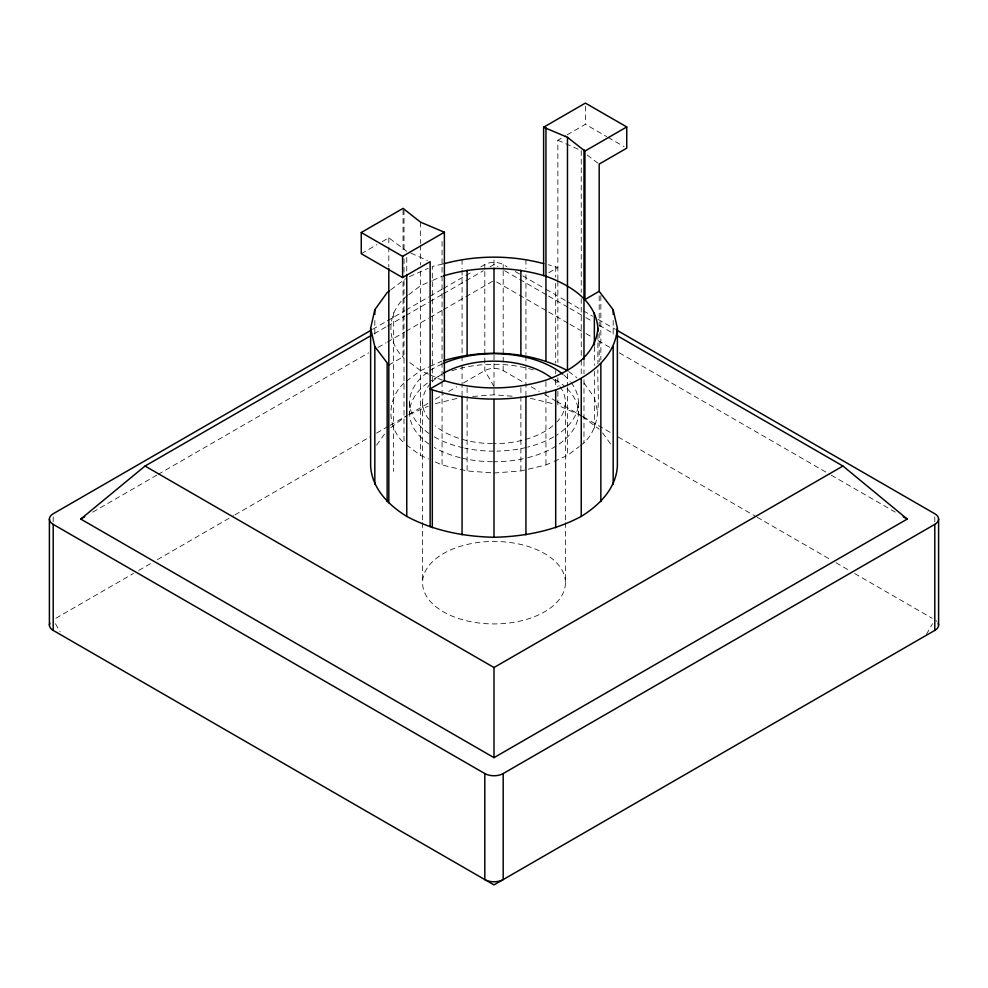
<?xml version="1.0" encoding="UTF-8"?>
<svg xmlns="http://www.w3.org/2000/svg" width="988" height="988" viewBox="0 0 988 988"><rect width="100%" height="100%" fill="white"/><g stroke="black" fill="none" stroke-linecap="round" stroke-linejoin="round"><path stroke-width="0.74" stroke-dasharray="4.94 3.71" d="M407.562 295.536C386.901 310.615 385.159 340.761 404.018 358.187M580.438 445.674C604.409 428.076 597.011 395.311 597.901 369.833M926.374 634.382L932.499 623.774M404.018 383.035C386.567 399.078 386.567 426.977 404.018 443.019L404.018 275.541M376.589 445.156L385.394 432.88M390.828 289.805L405.537 278.752M408.736 294.646L420.53 285.779L431.287 281.012M406.377 381.257L420.53 370.611L428.607 367.03M390.828 427.656L405.537 416.603M554.021 461.396L567.47 455.443L579.264 446.564M361.262 253.718L377.008 244.629M382.257 241.603L388.815 237.812L406.76 251.31M557.862 279.715L557.862 140.222L565.729 135.677M567.038 134.911L585.402 124.315L606.731 136.628M372.575 329.375L385.938 321.656M387.271 320.89L404.635 310.862M405.982 310.084L428.693 296.968M430.027 296.202L442.056 289.262M443.39 288.484L472.795 271.515M480.81 266.884L484.812 264.574A12.992 7.496 0 0 1 503.188 264.574L507.19 266.884M374.131 333.783L386.11 326.855M387.444 326.089L404.759 316.098M406.093 315.32L428.73 302.254M430.064 301.476L442.056 294.56M443.39 293.794L483.342 270.724M489.999 266.884L494 264.574L498.001 266.884M92.749 512.142L156.734 475.191M158.068 474.425L368.697 352.827M378.021 347.43L386.024 342.824M387.358 342.046L404.685 332.042M406.019 331.276L428.681 318.185M430.015 317.42L442.007 310.491M443.34 309.726L492.666 281.247M388.815 365.066L403.055 356.841L403.055 278.789M548.797 272.7L557.862 267.464L548.254 264.722M55.871 618.253L133.38 573.509M138.728 570.422L152.09 562.715M157.438 559.628L233.6 515.65M234.934 514.884L369.895 436.955M376.576 433.102L388.605 426.161M389.939 425.383L407.315 415.355M408.649 414.59L428.693 403.018M435.375 399.152L443.39 394.533M448.737 391.446L456.752 386.814M463.434 382.961L484.812 370.611A12.992 7.496 0 0 1 503.188 370.611L524.566 382.961M409.452 276.628L428.273 268.291M432.633 280.419L442.056 276.245M429.953 366.437L442.056 361.077M409.452 414.478L428.273 406.142M494 473.005L520.886 470.967L545.944 464.978L552.675 461.989M442.723 264.018L432.312 266.501L432.312 384.443M435.288 403.647L457.605 398.312M472.709 396.435L494 394.817L515.291 396.435M435.325 461.989L442.056 464.978L467.114 470.967L492.506 472.894M530.395 398.312L555.688 404.351M557.862 140.222L579.87 149.966M410.885 253.138L427.396 260.449M581.24 415.676L557.862 405.315L557.862 388.469M428.607 374.18L420.53 370.611L406.377 359.953M429.953 374.773L442.056 380.145L442.056 237.812M406.377 444.785L420.53 455.443L428.607 459.012M608.065 137.394L624.07 146.632M515.205 271.515L544.61 288.484M545.944 289.262L565.988 300.834M567.322 301.599L582.018 310.084M583.365 310.862L592.714 316.259M598.061 319.346L615.425 329.375M504.658 270.724L547.278 295.326M548.612 296.104L568.582 307.639M569.915 308.404L584.575 316.864M585.909 317.63L592.565 321.471M599.222 325.324L613.869 333.783M496.668 282.012L547.327 311.257M548.661 312.035L568.656 323.582M569.99 324.348L584.649 332.808M585.983 333.586L592.652 337.427M597.975 340.514L609.979 347.43M619.303 352.827L829.932 474.425M831.266 475.191L895.252 512.142M531.248 386.814L539.263 391.446M544.61 394.533L555.293 400.696M556.639 401.474L582.018 416.133M583.365 416.899L611.424 433.102M618.105 436.955L755.734 516.428M757.067 517.193L830.562 559.628M835.91 562.715L849.272 570.422M854.62 573.509L932.129 618.253M587.218 155.079L597.987 163.181M568.643 371.5L576.906 377.712M582.438 416.578L599.185 429.175M583.982 383.035L594.356 397.497L597.901 413.021M602.606 432.88L611.411 445.156M494 386.518L484.812 370.611L484.812 270.724M55.501 623.774L60.095 631.727M934.796 516.835L934.796 522.985M613.178 320.483L613.178 337.328M600.852 295.634L600.852 359.965M599.185 295.918L599.185 326.546M599.185 332.684L599.185 361.781M597.901 334.364L597.901 363.67M594.356 346.603L594.356 365.313M594.356 371.278L594.356 428.545M585.402 106.136L585.402 124.315M583.982 361.275L583.982 373.773M583.982 379.775L583.982 443.019M581.24 150.571L581.24 292.374M581.24 298.537L581.24 358.644M581.24 360.188L581.24 377.144M578.412 402.425L578.412 413.021M567.47 373.686L567.47 386.036M567.47 387.568L567.47 455.443M565.432 402.425L565.432 521.059M565.432 522.603L565.432 582.685A71.432 41.237 0 0 1 458.284 618.402A71.432 41.237 0 0 1 458.284 546.969A71.432 41.237 0 0 1 565.432 582.685M557.862 281.247L557.862 362.435M557.862 377.749L557.862 386.938M555.688 266.501L555.688 277.22M555.688 283.358L555.688 363.004M555.688 370.661L555.688 373.723M555.688 379.849L555.688 387.506M545.944 381.677L545.944 464.978M525.937 259.387L525.937 268.575M525.937 274.701L525.937 354.346M525.937 355.89L525.937 363.547M525.937 365.078L525.937 395.706M520.886 387.679L520.886 470.967M503.188 264.574L503.188 269.181M503.188 270.724L503.188 370.611M494 260.029L494 267.464M494 354.988L494 397.435M484.812 264.574L484.812 269.181M467.114 387.679L467.114 470.967M462.063 259.387L462.063 268.575M462.063 270.107L462.063 354.346M462.063 355.89L462.063 363.547M462.063 365.078L462.063 395.706M442.056 381.677L442.056 464.978M422.568 402.425L422.568 521.059M422.568 522.603L422.568 582.685M420.53 222.152L420.53 243.579M420.53 245.11L420.53 265.006M420.53 271.132L420.53 455.443M409.588 402.425L409.588 413.021M406.76 257.473L406.76 271.354M404.018 209.728L404.018 252.582M404.018 258.708L404.018 274.009M403.055 209.913L403.055 252.767M393.644 312.665L393.644 471.412M388.815 237.812L388.815 245.481M388.815 247.012L388.815 266.945M374.823 320.483L374.823 337.328M53.204 516.835L53.204 522.985M935.92 620.538A12.992 7.496 0 0 1 936.859 621.353M567.112 388.655A84.412 48.733 0 0 1 524.838 458.395M523.356 458.716A84.412 48.733 0 0 1 494 461.767M492.543 461.754A84.412 48.733 0 0 1 461.692 458.049M460.235 457.691A84.412 48.733 0 0 1 434.312 447.49M428.916 444.057A84.412 48.733 0 0 1 431.558 380.232M434.312 378.565A84.412 48.733 0 0 1 441.932 374.662M451.788 370.821A84.412 48.733 0 0 1 536.212 370.821M555.083 379.38A84.412 48.733 0 0 1 565.025 386.691M571.113 382.591A84.412 48.733 0 0 1 556.442 435.214M553.688 436.881A84.412 48.733 0 0 1 527.765 447.082M526.308 447.453A84.412 48.733 0 0 1 496.927 451.133M494 451.158A84.412 48.733 0 0 1 464.644 448.12M463.162 447.786A84.412 48.733 0 0 1 434.312 436.881M428.916 433.46A84.412 48.733 0 0 1 428.916 371.377M430.212 370.488A84.412 48.733 0 0 1 441.932 364.053M563.926 375.119A84.412 48.733 0 0 1 570.187 381.43M559.986 386.641A71.432 41.237 0 0 1 556.985 421.864M552.872 425.766A71.432 41.237 0 0 1 494 443.661M492.58 443.649A71.432 41.237 0 0 1 435.128 425.766M428.94 419.443A71.432 41.237 0 0 1 431.015 382.974M432.139 381.8A71.432 41.237 0 0 1 442.192 374.032M552.872 379.071A71.432 41.237 0 0 1 559.06 385.394"/><path stroke-width="1.48" d="M543.622 275.689L543.622 127.23L585.402 103.098L626.738 126.958L626.738 148.175L599.185 164.082L599.185 291.324L613.178 309.75L617.376 328.189L617.376 466.04C616.043 488.529 599.42 505.177 581.24 516.415C554.429 530.778 524.208 536.608 494 537.274C463.792 536.608 433.571 530.778 406.76 516.415C388.58 505.177 371.957 488.529 370.624 466.04L370.624 328.189L374.823 309.75L387.148 292.572L389.605 290.731M443.526 275.887C476.772 265.797 512.747 266.13 545.944 276.245C569.459 284.655 595.888 300.636 597.901 328.189C595.888 355.742 569.459 371.723 545.944 380.145C513.031 390.124 477.365 390.655 444.378 380.701L430.138 388.914L432.312 389.877C472.326 402.141 515.674 402.141 555.688 389.877C583.612 379.886 614.993 360.916 617.376 328.189M616.537 335.315L842.962 466.04L907.243 519.058L494 757.648L80.757 519.058L145.038 466.04L371.463 335.315M430.138 526.765L430.138 261.672L402.598 277.579L361.262 253.718L361.262 232.513L403.055 208.382L420.53 222.152L444.378 232.242L444.378 380.701M361.262 232.513L402.598 256.374L444.378 232.242M599.185 291.324L584.945 299.549L584.945 151.09L626.738 126.958M371.229 330.153L53.204 513.76A12.992 7.496 0 0 0 53.204 524.369L53.204 630.406L494 884.902L934.796 630.406A12.992 7.496 0 0 0 938.155 623.156M80.757 519.058L84.758 516.749M145.038 466.04L494 667.518L842.962 466.04M53.204 524.369L484.812 773.555A12.992 7.496 0 0 0 503.188 773.555L934.796 524.369A12.992 7.496 0 0 0 934.796 513.76L616.771 330.153M444.217 263.66C476.562 254.99 511.438 254.99 543.783 263.66M443.526 360.719C484.12 348.653 529.642 350.752 567.47 370.611L567.47 137.32L543.622 127.23M903.242 516.749L907.243 519.058M567.47 137.32L584.945 151.09M370.624 328.189L374.823 346.627L388.815 365.066M938.6 519.058L938.6 625.108M934.796 524.369L934.796 630.406M613.178 309.75L613.178 314.357M613.178 346.627L613.178 484.478M600.852 363.806L600.852 501.657M597.901 328.189L597.901 331.276M594.356 312.665L594.356 345.059M583.982 149.744L583.982 359.891M581.24 378.565L581.24 516.415M555.688 389.877L555.688 527.728M545.944 127.785L545.944 361.077M525.937 396.991L525.937 534.841M520.886 270.255L520.886 355.087M503.188 773.555L503.188 879.592A12.992 7.496 0 0 1 484.812 879.592L484.812 773.555M494 268.205L494 353.037M494 399.424L494 537.274M494 667.518L494 757.648M467.114 270.255L467.114 355.087M462.063 396.991L462.063 534.841M432.312 389.877L432.312 527.728M406.76 274.429L406.76 516.415M402.598 256.374L402.598 277.579M388.815 268.477L388.815 502.917M387.148 363.806L387.148 501.657M374.823 309.75L374.823 314.357M374.823 346.627L374.823 484.478M49.4 519.058L49.4 625.108M53.204 630.406A12.992 7.496 0 0 1 49.845 623.156M443.291 363.461A84.412 48.733 0 0 1 562.777 374.156M443.489 373.254A71.432 41.237 0 0 1 551.798 378.182"/></g></svg>
